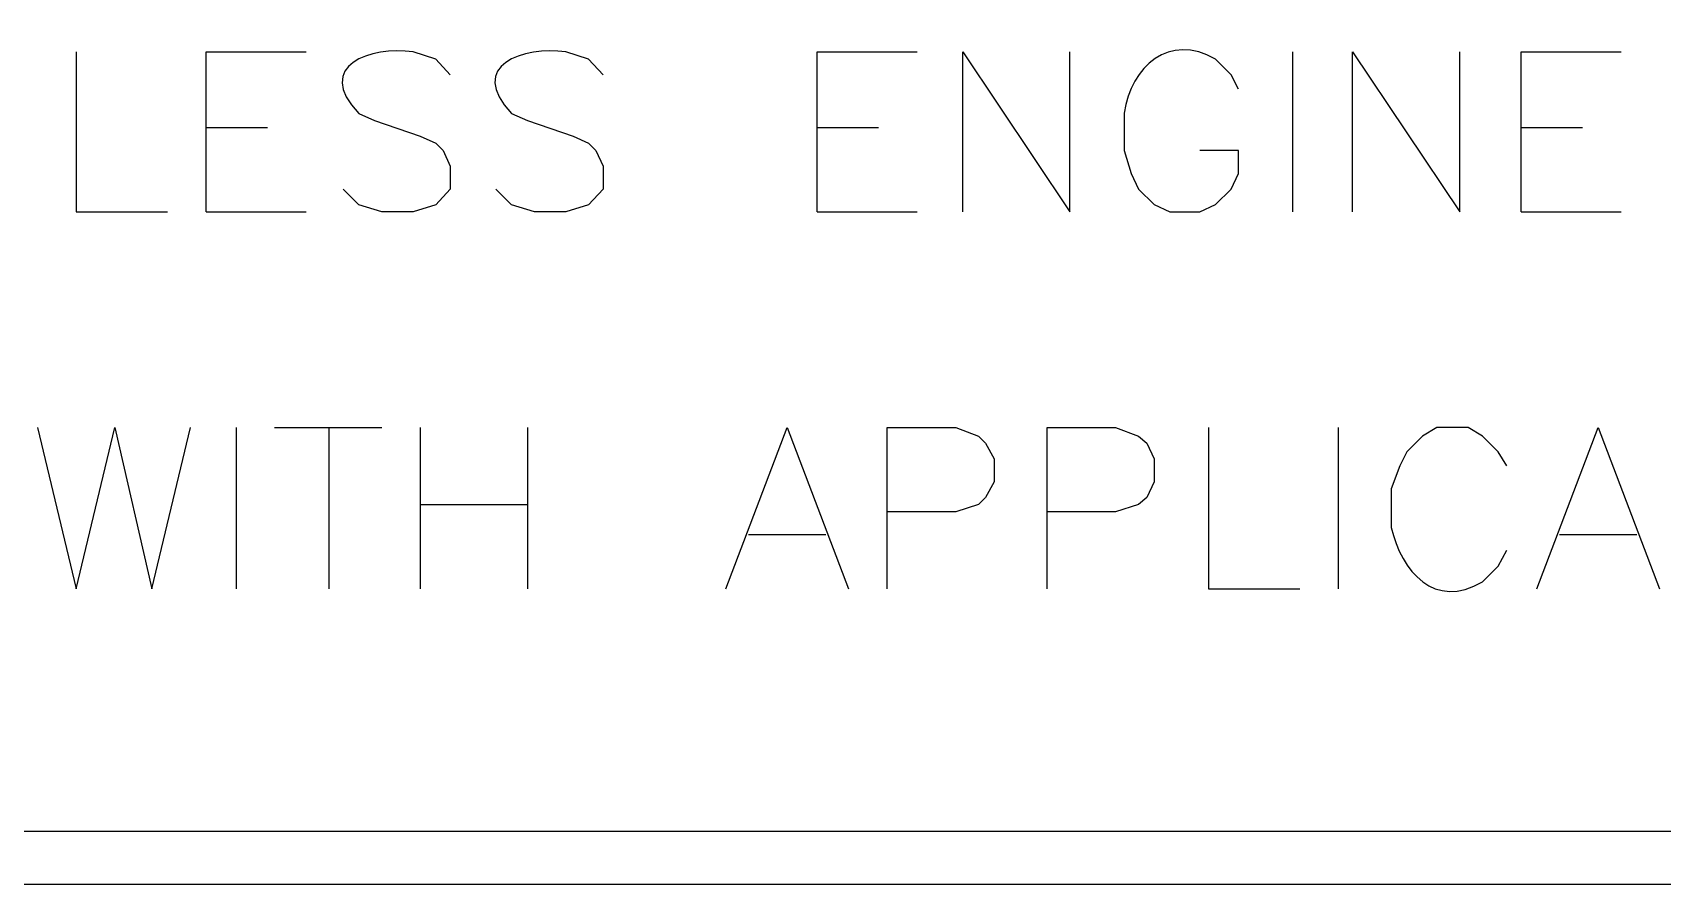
# Model space of a CAD drawing. Header units: millimetres. Extents: x 14 to 201, y 16 to 268.
# Drawn here: x 108.96 to 133.12, y 51.46 to 64.08 of the extents above; entities that cross this region are included whole.
import ezdxf

# ---------------------------------------------------------------- set-up
doc = ezdxf.new("R2010")
doc.units = ezdxf.units.MM
doc.layers.get('0').update_dxf_attribs({"linetype": 'CONTINUOUS'})

msp = doc.modelspace()

# ---------------------------------------------------------------- linework, layer by layer
at = {"color": 0}
for p, q in [((109.601, 63.7963), (109.601, 61.426)), ((111.528, 61.426), (111.528, 63.7963)), ((111.528, 63.7963), (113.009, 63.7963)), ((114.935, 63.6901), (114.596, 63.7963)), ((117.199, 63.6901), (116.862, 63.7963)), ((120.587, 61.426), (120.587, 63.7963)), ((120.587, 63.7963), (122.068, 63.7963)), ((122.746, 61.426), (122.746, 63.7963)), ((122.746, 63.7963), (124.333, 61.426)), ((124.333, 61.426), (124.333, 63.7963)), ((127.635, 63.7963), (127.635, 61.426)), ((128.524, 61.426), (128.524, 63.7963)), ((128.524, 63.7963), (130.112, 61.426)), ((130.112, 61.426), (130.112, 63.7963)), ((131.021, 61.426), (131.021, 63.7963)), ((131.021, 63.7963), (132.504, 63.7963)), ((115.146, 63.4573), (114.935, 63.6901)), ((117.412, 63.4573), (117.199, 63.6901)), ((126.724, 63.4573), (126.492, 63.6901)), ((126.831, 63.2464), (126.724, 63.4573)), ((113.792, 62.8855), (114.024, 62.7807)), ((116.057, 62.8855), (116.29, 62.7807)), ((125.137, 62.8869), (125.137, 62.3355)), ((111.528, 62.6745), (112.437, 62.6745)), ((114.024, 62.7807), (114.703, 62.5479)), ((116.29, 62.7807), (116.967, 62.5479)), ((120.587, 62.6745), (121.496, 62.6745)), ((131.021, 62.6745), (131.932, 62.6745)), ((114.703, 62.5479), (114.935, 62.4417)), ((114.935, 62.4417), (115.042, 62.3355)), ((116.967, 62.5479), (117.199, 62.4417)), ((117.199, 62.4417), (117.306, 62.3355)), ((115.042, 62.3355), (115.146, 62.1026)), ((115.146, 62.1026), (115.146, 61.7636)), ((117.306, 62.3355), (117.412, 62.1026)), ((117.412, 62.1026), (117.412, 61.7636)), ((125.137, 62.3355), (125.243, 61.9965)), ((126.831, 62.3355), (126.258, 62.3355)), ((126.831, 61.9965), (126.831, 62.3355)), ((125.243, 61.9965), (125.349, 61.7636)), ((126.724, 61.7636), (126.831, 61.9965)), ((113.792, 61.5308), (113.558, 61.7636)), ((115.146, 61.7636), (114.935, 61.5308)), ((116.057, 61.5308), (115.824, 61.7636)), ((117.412, 61.7636), (117.199, 61.5308)), ((125.349, 61.7636), (125.582, 61.5322)), ((126.492, 61.5322), (126.724, 61.7636)), ((109.601, 61.426), (110.956, 61.426)), ((111.528, 61.426), (113.009, 61.426)), ((114.131, 61.426), (113.792, 61.5308)), ((114.596, 61.426), (114.131, 61.426)), ((114.935, 61.5308), (114.596, 61.426)), ((116.396, 61.426), (116.057, 61.5308)), ((116.862, 61.426), (116.396, 61.426)), ((117.199, 61.5308), (116.862, 61.426)), ((120.587, 61.426), (122.068, 61.426)), ((125.582, 61.5322), (125.815, 61.426)), ((125.815, 61.426), (126.258, 61.426)), ((126.258, 61.426), (126.492, 61.5322)), ((131.021, 61.426), (132.504, 61.426)), ((109.029, 58.2291), (109.601, 55.838)), ((109.601, 55.838), (110.173, 58.2291)), ((110.173, 58.2291), (110.722, 55.838)), ((110.722, 55.838), (111.294, 58.2291)), ((111.971, 58.2291), (111.971, 55.838)), ((112.543, 58.2291), (114.131, 58.2291)), ((113.348, 58.2291), (113.348, 55.838)), ((114.703, 58.2291), (114.703, 55.838)), ((116.29, 58.2291), (116.29, 55.838)), ((119.232, 55.838), (120.142, 58.2291)), ((120.142, 58.2291), (121.053, 55.838)), ((121.624, 55.838), (121.624, 58.2291)), ((121.624, 58.2291), (122.64, 58.2291)), ((122.64, 58.2291), (122.979, 58.1021)), ((122.979, 58.1021), (123.083, 57.996)), ((123.083, 57.996), (123.212, 57.7631)), ((123.994, 55.838), (123.994, 58.2291)), ((123.994, 58.2291), (125.01, 58.2291)), ((125.01, 58.2291), (125.349, 58.1021)), ((125.349, 58.1021), (125.476, 57.996)), ((125.476, 57.996), (125.582, 57.7631)), ((126.387, 58.2291), (126.387, 55.838)), ((128.312, 58.2291), (128.312, 55.838)), ((129.562, 58.1021), (129.329, 57.8693)), ((129.772, 58.2291), (129.562, 58.1021)), ((130.238, 58.2291), (129.772, 58.2291)), ((130.451, 58.1021), (130.238, 58.2291)), ((130.683, 57.8693), (130.451, 58.1021)), ((131.254, 55.838), (132.165, 58.2291)), ((132.165, 58.2291), (133.074, 55.838)), ((123.212, 57.7631), (123.212, 57.4255)), ((125.582, 57.7631), (125.582, 57.4255)), ((129.329, 57.8693), (129.223, 57.6584)), ((130.81, 57.6584), (130.683, 57.8693)), ((129.223, 57.6584), (129.096, 57.3193)), ((123.212, 57.4255), (123.083, 57.1927)), ((125.582, 57.4255), (125.476, 57.1927)), ((129.096, 57.3193), (129.096, 56.7475)), ((114.703, 57.0865), (116.29, 57.0865)), ((122.979, 57.0865), (122.64, 56.9807)), ((123.083, 57.1927), (122.979, 57.0865)), ((125.349, 57.0865), (125.01, 56.9807)), ((125.476, 57.1927), (125.349, 57.0865)), ((122.64, 56.9807), (121.624, 56.9807)), ((125.01, 56.9807), (123.994, 56.9807)), ((119.571, 56.6416), (120.713, 56.6416)), ((131.593, 56.6416), (132.737, 56.6416)), ((130.683, 56.1756), (130.81, 56.4085)), ((130.451, 55.9428), (130.683, 56.1756)), ((126.387, 55.838), (127.742, 55.838)), ((198.121, 52.2386), (17.0174, 52.2386)), ((149.648, 51.4558), (16.214, 51.4558))]:
    msp.add_line(p, q, dxfattribs=at)
for points in [[(126.492, 63.6901), (125.811, 64.0828), (125.236, 63.5854), (125.137, 62.8869)], [(114.596, 63.7963), (113.978, 63.8859), (113.111, 63.5963), (113.792, 62.8855)], [(116.862, 63.7963), (116.243, 63.8859), (115.376, 63.5963), (116.057, 62.8855)], [(129.096, 56.7475), (129.249, 56.0959), (129.74, 55.5198), (130.451, 55.9428)]]:
    msp.add_open_spline(points, degree=3, dxfattribs=at)

doc.saveas('drawing.dxf')
